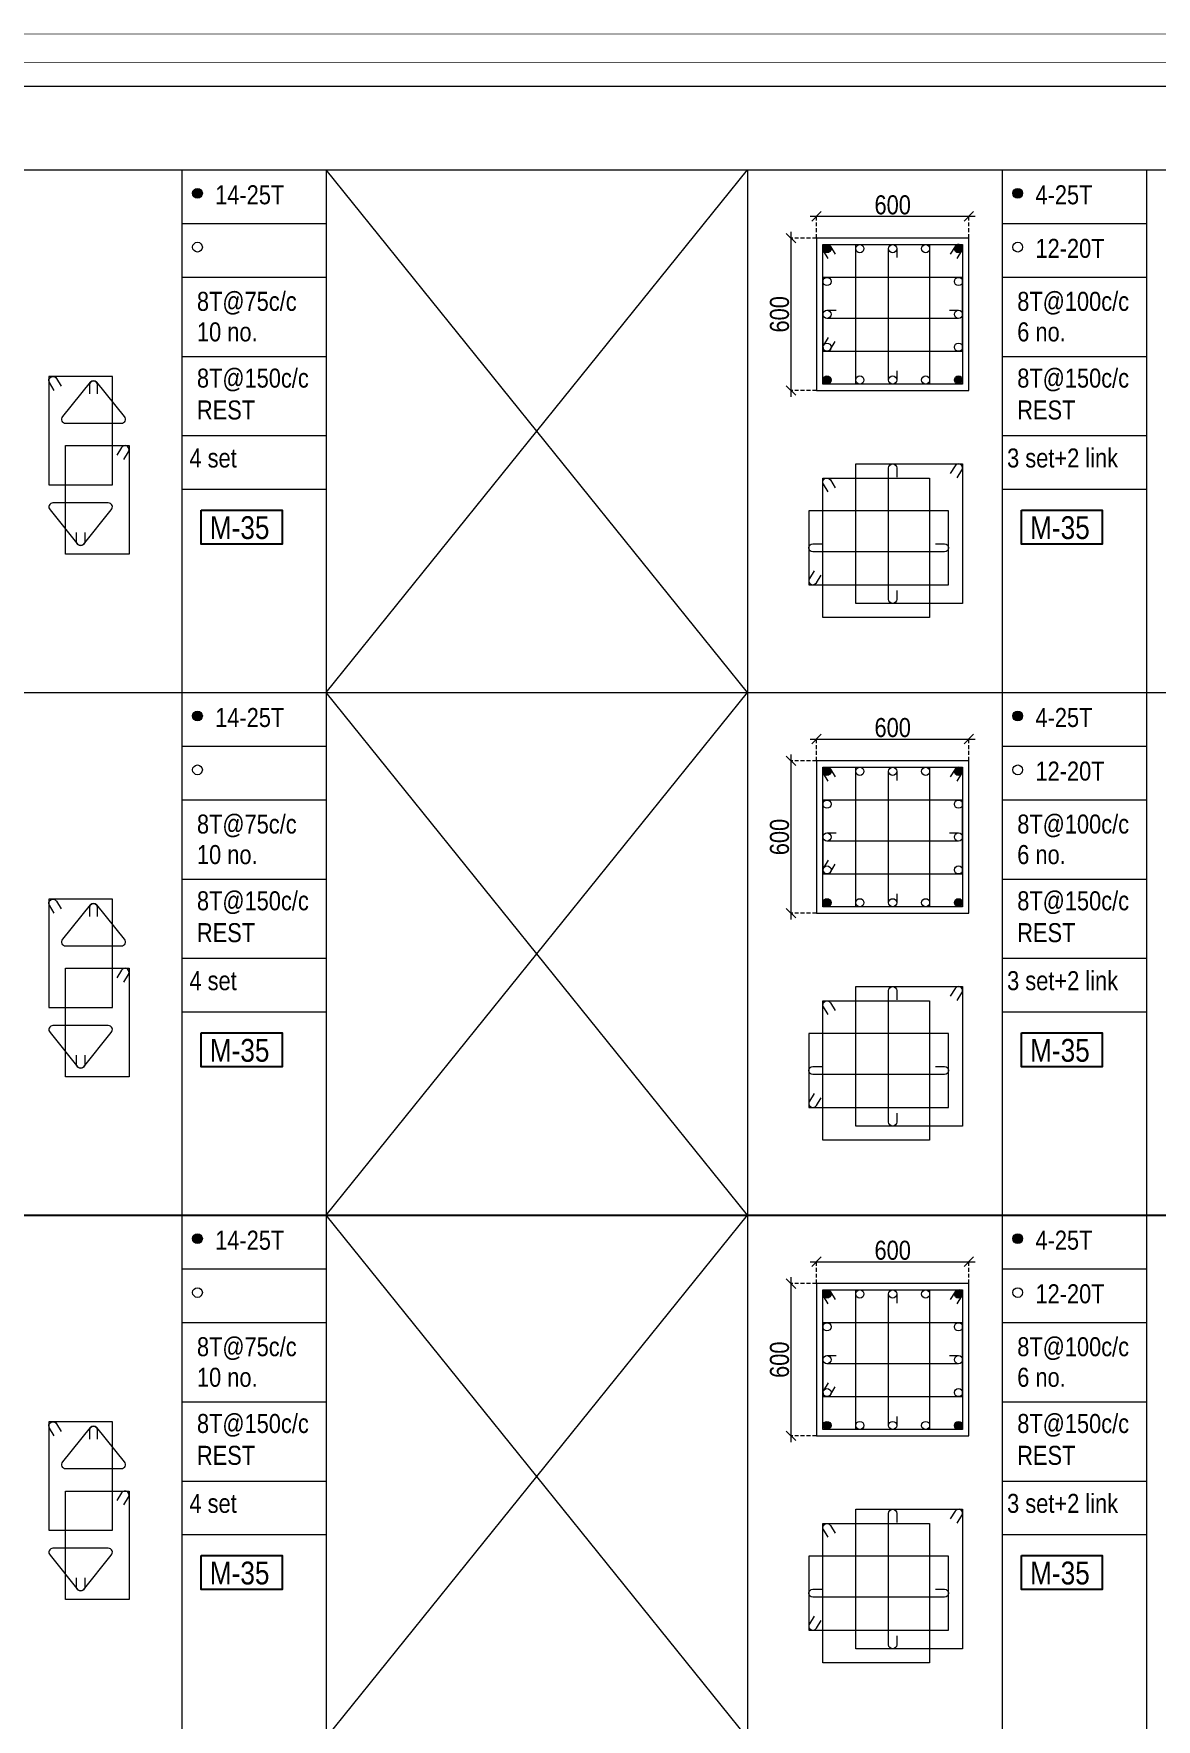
# Model space of a CAD drawing. Header units: millimetres. Extents: x 1112055 to 3390982, y -148532 to 766891.
# Drawn here: x 2178175 to 2195859, y 357764 to 384336 of the extents above; entities that cross this region are included whole.
import ezdxf
from ezdxf.enums import TextEntityAlignment as Align

# ---------------------------------------------------------------- set-up
doc = ezdxf.new("R2010")
doc.units = ezdxf.units.MM
doc.header["$PDMODE"] = 35
doc.header["$PDSIZE"] = -25
doc.linetypes.add('DASHED2', pattern=[0.375, 0.25, -0.125])
doc.linetypes.add('Hidden', pattern=[9.525, 6.35, -3.175])
for name, color, linetype, lineweight in [('B COL. SIZE DIM', 220, 'Continuous', 25), ('B COLSCH', 204, 'Continuous', 20), ('B COLUMN', 1, 'Hidden', 9), ('B STEEL', 34, 'Continuous', 15), ('B TITLE BLOCK', 250, 'Continuous', 0)]:
    doc.layers.add(name, color=color, linetype=linetype, lineweight=lineweight)
doc.layers.add('B TEXT', color=7, linetype='Continuous')
doc.styles.add('dim inside', font='romans.shx', dxfattribs={"width": 0.8, "height": 125})
doc.styles.add('SWINC', font='swissc.ttf')
doc.dimstyles.new('dim inside', dxfattribs={"dimtxt": 125, "dimasz": 100, "dimexe": 0, "dimexo": 0, "dimgap": 10, "dimtad": 0, "dimdec": 0, "dimzin": 0, "dimdsep": 46, "dimtxsty": 'dim inside', "dimblk": 'SMALL', "dimcen": 0.09, "dimadec": 0, "dimazin": 0, "dimtfac": 1, "dimtdec": 0, "dimtofl": 0, "dimtmove": 0, "dimatfit": 3, "dimfxl": 1, "dimtolj": 1, "dimtzin": 0, "dimarcsym": 2})

# ---------------------------------------------------------------- blocks, each defined once
blk = doc.blocks.new('_Oblique')
at = {"color": 0, "linetype": 'ByBlock', "lineweight": -2}
blk.add_line((-0.5, -0.5), (0.5, 0.5), dxfattribs=at)
blk = doc.blocks.new('*D1180')
at = {"layer": 'B COL. SIZE DIM', "color": 250, "lineweight": 9, "ltscale": 250, "transparency": 16777216}
blk.add_line((2190407, 364977), (2193007, 364977), dxfattribs=at)
at = {"layer": 'B COL. SIZE DIM', "color": 250, "linetype": 'DASHED2', "lineweight": 9, "ltscale": 250, "transparency": 16777216}
for p, q in [((2190507, 364632), (2190507, 364977)), ((2192907, 364632), (2192907, 364977))]:
    blk.add_line(p, q, dxfattribs=at)
at = {"layer": 'Defpoints', "color": 0, "ltscale": 250, "transparency": 16777216}
for p in [(2192907, 364977), (2190507, 364632), (2192907, 364632)]:
    blk.add_point(p, dxfattribs=at)
at = {"layer": 'B COL. SIZE DIM', "color": 250, "lineweight": 9, "ltscale": 250, "transparency": 16777216, "xscale": 150, "yscale": 150, "zscale": 150, "rotation": 180}
blk.add_blockref('_Oblique', (2190507, 364977), dxfattribs=at)
at = {"layer": 'B COL. SIZE DIM', "color": 250, "lineweight": 9, "ltscale": 250, "transparency": 16777216, "xscale": 150, "yscale": 150, "zscale": 150}
blk.add_blockref('_Oblique', (2192907, 364977), dxfattribs=at)
at = {"layer": 'B COL. SIZE DIM', "color": 6, "ltscale": 250, "transparency": 16777216, "insert": (2191707, 365156), "char_height": 300, "attachment_point": 5, "style": 'SWINC'}
blk.add_mtext('\\A1;600', dxfattribs=at)
blk = doc.blocks.new('*D1181')
at = {"layer": 'B COL. SIZE DIM', "color": 250, "lineweight": 9, "ltscale": 250, "transparency": 16777216}
blk.add_line((2190104, 364732), (2190104, 362132), dxfattribs=at)
at = {"layer": 'B COL. SIZE DIM', "color": 250, "linetype": 'DASHED2', "lineweight": 9, "ltscale": 250, "transparency": 16777216}
for p, q in [((2190507, 364632), (2190104, 364632)), ((2190507, 362232), (2190104, 362232))]:
    blk.add_line(p, q, dxfattribs=at)
at = {"layer": 'Defpoints', "color": 0, "ltscale": 250, "transparency": 16777216}
for p in [(2190507, 364632), (2190104, 362232), (2190507, 362232)]:
    blk.add_point(p, dxfattribs=at)
at = {"layer": 'B COL. SIZE DIM', "color": 250, "lineweight": 9, "ltscale": 250, "transparency": 16777216, "xscale": 150, "yscale": 150, "zscale": 150}
for p, rotation in [((2190104, 364632), 90), ((2190104, 362232), 270)]:
    blk.add_blockref('_Oblique', p, dxfattribs=dict(at, rotation=rotation))
at = {"layer": 'B COL. SIZE DIM', "color": 6, "ltscale": 250, "transparency": 16777216, "insert": (2189925, 363432), "char_height": 300, "attachment_point": 5, "rotation": 90, "style": 'SWINC'}
blk.add_mtext('\\A1;600', dxfattribs=at)
blk = doc.blocks.new('*D1184')
at = {"layer": 'B COL. SIZE DIM', "color": 250, "lineweight": 9, "ltscale": 250, "transparency": 16777216}
blk.add_line((2190407, 373217), (2193007, 373217), dxfattribs=at)
at = {"layer": 'B COL. SIZE DIM', "color": 250, "linetype": 'DASHED2', "lineweight": 9, "ltscale": 250, "transparency": 16777216}
for p, q in [((2190507, 372872), (2190507, 373217)), ((2192907, 372872), (2192907, 373217))]:
    blk.add_line(p, q, dxfattribs=at)
at = {"layer": 'Defpoints', "color": 0, "ltscale": 250, "transparency": 16777216}
for p in [(2192907, 373217), (2190507, 372872), (2192907, 372872)]:
    blk.add_point(p, dxfattribs=at)
at = {"layer": 'B COL. SIZE DIM', "color": 250, "lineweight": 9, "ltscale": 250, "transparency": 16777216, "xscale": 150, "yscale": 150, "zscale": 150, "rotation": 180}
blk.add_blockref('_Oblique', (2190507, 373217), dxfattribs=at)
at = {"layer": 'B COL. SIZE DIM', "color": 250, "lineweight": 9, "ltscale": 250, "transparency": 16777216, "xscale": 150, "yscale": 150, "zscale": 150}
blk.add_blockref('_Oblique', (2192907, 373217), dxfattribs=at)
at = {"layer": 'B COL. SIZE DIM', "color": 6, "ltscale": 250, "transparency": 16777216, "insert": (2191707, 373396), "char_height": 300, "attachment_point": 5, "style": 'SWINC'}
blk.add_mtext('\\A1;600', dxfattribs=at)
blk = doc.blocks.new('*D1185')
at = {"layer": 'B COL. SIZE DIM', "color": 250, "lineweight": 9, "ltscale": 250, "transparency": 16777216}
blk.add_line((2190104, 372972), (2190104, 370372), dxfattribs=at)
at = {"layer": 'B COL. SIZE DIM', "color": 250, "linetype": 'DASHED2', "lineweight": 9, "ltscale": 250, "transparency": 16777216}
for p, q in [((2190507, 372872), (2190104, 372872)), ((2190507, 370472), (2190104, 370472))]:
    blk.add_line(p, q, dxfattribs=at)
at = {"layer": 'Defpoints', "color": 0, "ltscale": 250, "transparency": 16777216}
for p in [(2190507, 372872), (2190104, 370472), (2190507, 370472)]:
    blk.add_point(p, dxfattribs=at)
at = {"layer": 'B COL. SIZE DIM', "color": 250, "lineweight": 9, "ltscale": 250, "transparency": 16777216, "xscale": 150, "yscale": 150, "zscale": 150}
for p, rotation in [((2190104, 372872), 90), ((2190104, 370472), 270)]:
    blk.add_blockref('_Oblique', p, dxfattribs=dict(at, rotation=rotation))
at = {"layer": 'B COL. SIZE DIM', "color": 6, "ltscale": 250, "transparency": 16777216, "insert": (2189925, 371672), "char_height": 300, "attachment_point": 5, "rotation": 90, "style": 'SWINC'}
blk.add_mtext('\\A1;600', dxfattribs=at)
blk = doc.blocks.new('*D1190')
at = {"layer": 'B COL. SIZE DIM', "color": 250, "lineweight": 9, "ltscale": 250, "transparency": 16777216}
blk.add_line((2190407, 381457), (2193007, 381457), dxfattribs=at)
at = {"layer": 'B COL. SIZE DIM', "color": 250, "linetype": 'DASHED2', "lineweight": 9, "ltscale": 250, "transparency": 16777216}
for p, q in [((2190507, 381112), (2190507, 381457)), ((2192907, 381112), (2192907, 381457))]:
    blk.add_line(p, q, dxfattribs=at)
at = {"layer": 'Defpoints', "color": 0, "ltscale": 250, "transparency": 16777216}
for p in [(2192907, 381457), (2190507, 381112), (2192907, 381112)]:
    blk.add_point(p, dxfattribs=at)
at = {"layer": 'B COL. SIZE DIM', "color": 250, "lineweight": 9, "ltscale": 250, "transparency": 16777216, "xscale": 150, "yscale": 150, "zscale": 150, "rotation": 180}
blk.add_blockref('_Oblique', (2190507, 381457), dxfattribs=at)
at = {"layer": 'B COL. SIZE DIM', "color": 250, "lineweight": 9, "ltscale": 250, "transparency": 16777216, "xscale": 150, "yscale": 150, "zscale": 150}
blk.add_blockref('_Oblique', (2192907, 381457), dxfattribs=at)
at = {"layer": 'B COL. SIZE DIM', "color": 6, "ltscale": 250, "transparency": 16777216, "insert": (2191707, 381636), "char_height": 300, "attachment_point": 5, "style": 'SWINC'}
blk.add_mtext('\\A1;600', dxfattribs=at)
blk = doc.blocks.new('*D1191')
at = {"layer": 'B COL. SIZE DIM', "color": 250, "lineweight": 9, "ltscale": 250, "transparency": 16777216}
blk.add_line((2190104, 381212), (2190104, 378612), dxfattribs=at)
at = {"layer": 'B COL. SIZE DIM', "color": 250, "linetype": 'DASHED2', "lineweight": 9, "ltscale": 250, "transparency": 16777216}
for p, q in [((2190507, 381112), (2190104, 381112)), ((2190507, 378712), (2190104, 378712))]:
    blk.add_line(p, q, dxfattribs=at)
at = {"layer": 'Defpoints', "color": 0, "ltscale": 250, "transparency": 16777216}
for p in [(2190507, 381112), (2190104, 378712), (2190507, 378712)]:
    blk.add_point(p, dxfattribs=at)
at = {"layer": 'B COL. SIZE DIM', "color": 250, "lineweight": 9, "ltscale": 250, "transparency": 16777216, "xscale": 150, "yscale": 150, "zscale": 150}
for p, rotation in [((2190104, 381112), 90), ((2190104, 378712), 270)]:
    blk.add_blockref('_Oblique', p, dxfattribs=dict(at, rotation=rotation))
at = {"layer": 'B COL. SIZE DIM', "color": 6, "ltscale": 250, "transparency": 16777216, "insert": (2189925, 379912), "char_height": 300, "attachment_point": 5, "rotation": 90, "style": 'SWINC'}
blk.add_mtext('\\A1;600', dxfattribs=at)

msp = doc.modelspace()

# ---------------------------------------------------------------- hatches: boundary and pattern name
at = {"layer": 'B STEEL', "lineweight": 9, "ltscale": 0.5}
h = msp.add_hatch(color=34, dxfattribs=at)
edge = h.paths.add_edge_path()
edge.add_arc((2180754.6, 381821.1), 76.8, 0, 360)
h = msp.add_hatch(color=34, dxfattribs=at)
edge = h.paths.add_edge_path()
edge.add_arc((2193677.6, 381821.1), 76.8, 0, 360)
h = msp.add_hatch(color=34, dxfattribs=at)
edge = h.paths.add_edge_path()
edge.add_arc((2190671.5, 380947.9), 64, 0, 360)
h = msp.add_hatch(color=34, dxfattribs=at)
edge = h.paths.add_edge_path()
edge.add_arc((2192743.4, 380947.9), 64, 180, 540, ccw=False)
h = msp.add_hatch(color=34, dxfattribs=at)
edge = h.paths.add_edge_path()
edge.add_arc((2190671.5, 378876), 64, 0, 360, ccw=False)
h = msp.add_hatch(color=34, dxfattribs=at)
edge = h.paths.add_edge_path()
edge.add_arc((2192743.4, 378876), 64, -180, 180)
h = msp.add_hatch(color=34, dxfattribs=at)
edge = h.paths.add_edge_path()
edge.add_arc((2180754.6, 373581.3), 76.8, 0, 360)
h = msp.add_hatch(color=34, dxfattribs=at)
edge = h.paths.add_edge_path()
edge.add_arc((2193677.6, 373581.3), 76.8, 0, 360)
h = msp.add_hatch(color=34, dxfattribs=at)
edge = h.paths.add_edge_path()
edge.add_arc((2190671.5, 372708.1), 64, 0, 360)
h = msp.add_hatch(color=34, dxfattribs=at)
edge = h.paths.add_edge_path()
edge.add_arc((2192743.4, 372708.1), 64, 180, 540, ccw=False)
h = msp.add_hatch(color=34, dxfattribs=at)
edge = h.paths.add_edge_path()
edge.add_arc((2190671.5, 370636.1), 64, 0, 360, ccw=False)
h = msp.add_hatch(color=34, dxfattribs=at)
edge = h.paths.add_edge_path()
edge.add_arc((2192743.4, 370636.1), 64, -180, 180)
h = msp.add_hatch(color=34, dxfattribs=at)
edge = h.paths.add_edge_path()
edge.add_arc((2180754.6, 365341.4), 76.8, 0, 360)
h = msp.add_hatch(color=34, dxfattribs=at)
edge = h.paths.add_edge_path()
edge.add_arc((2193677.6, 365341.4), 76.8, 0, 360)
h = msp.add_hatch(color=34, dxfattribs=at)
edge = h.paths.add_edge_path()
edge.add_arc((2190671.5, 364468.3), 64, 0, 360)
h = msp.add_hatch(color=34, dxfattribs=at)
edge = h.paths.add_edge_path()
edge.add_arc((2192743.4, 364468.3), 64, 180, 540, ccw=False)
h = msp.add_hatch(color=34, dxfattribs=at)
edge = h.paths.add_edge_path()
edge.add_arc((2190671.5, 362396.3), 64, 0, 360, ccw=False)
h = msp.add_hatch(color=34, dxfattribs=at)
edge = h.paths.add_edge_path()
edge.add_arc((2192743.4, 362396.3), 64, -180, 180)

# ---------------------------------------------------------------- linework, layer by layer
msp.add_line((2087620, 365709.7), (2378433, 365709.7))
at = {"layer": 'B COLSCH', "color": 250, "lineweight": 0}
for p, q in [((2087620, 383508.5), (2216655.7, 383508.5)), ((2087620, 382189.4), (2216655.7, 382189.4)), ((2180508.3, 382189.4), (2180508.3, 332750.4)), ((2182782.7, 382189.4), (2182782.7, 323875.2)), ((2189420.4, 382189.4), (2189420.4, 323875.2)), ((2193431.3, 382189.4), (2193431.3, 332750.4)), ((2195705.7, 382189.4), (2195705.7, 323875.2)), ((2180508.3, 381344.4), (2182782.7, 381344.4)), ((2193431.3, 381344.4), (2195705.7, 381344.4)), ((2180508.3, 380499.4), (2182782.7, 380499.4)), ((2193431.3, 380499.4), (2195705.7, 380499.4)), ((2180508.3, 379249.7), (2182782.7, 379249.7)), ((2193431.3, 379249.7), (2195705.7, 379249.7)), ((2180508.3, 377999.9), (2182782.7, 377999.9)), ((2193431.3, 377999.9), (2195705.7, 377999.9)), ((2180508.3, 377154.9), (2182782.7, 377154.9)), ((2193431.3, 377154.9), (2195705.7, 377154.9)), ((2087620, 373949.6), (2216655.7, 373949.6)), ((2180508.3, 373104.6), (2182782.7, 373104.6)), ((2193431.3, 373104.6), (2195705.7, 373104.6)), ((2180508.3, 372259.6), (2182782.7, 372259.6)), ((2193431.3, 372259.6), (2195705.7, 372259.6)), ((2180508.3, 371009.8), (2182782.7, 371009.8)), ((2193431.3, 371009.8), (2195705.7, 371009.8)), ((2180508.3, 369760.1), (2182782.7, 369760.1)), ((2193431.3, 369760.1), (2195705.7, 369760.1)), ((2180508.3, 368915.1), (2182782.7, 368915.1)), ((2193431.3, 368915.1), (2195705.7, 368915.1)), ((2087620, 365709.7), (2216655.7, 365709.7)), ((2180508.3, 364864.8), (2182782.7, 364864.8)), ((2193431.3, 364864.8), (2195705.7, 364864.8)), ((2180508.3, 364019.8), (2182782.7, 364019.8)), ((2193431.3, 364019.8), (2195705.7, 364019.8)), ((2180508.3, 362770), (2182782.7, 362770)), ((2193431.3, 362770), (2195705.7, 362770)), ((2180508.3, 361520.2), (2182782.7, 361520.2)), ((2193431.3, 361520.2), (2195705.7, 361520.2)), ((2180508.3, 360675.2), (2182782.7, 360675.2)), ((2193431.3, 360675.2), (2195705.7, 360675.2))]:
    msp.add_line(p, q, dxfattribs=at)
for points in [[(2189420.4, 349230.1), (2182782.7, 357469.9), (2189420.4, 365709.7), (2182782.7, 373949.6), (2189420.4, 382189.4)], [(2182782.7, 349230.1), (2189420.4, 357469.9), (2182782.7, 365709.7), (2189420.4, 373949.6), (2182782.7, 382189.4)]]:
    msp.add_lwpolyline(points, dxfattribs=at)
at = {"layer": 'B COLUMN', "color": 1, "linetype": 'ByBlock', "lineweight": 20}
for points in [[(2190507.4, 378712), (2192907.4, 378712), (2192907.4, 381112), (2190507.4, 381112)], [(2190507.4, 370472.1), (2192907.4, 370472.1), (2192907.4, 372872.1), (2190507.4, 372872.1)], [(2190507.4, 362232.3), (2192907.4, 362232.3), (2192907.4, 364632.3), (2190507.4, 364632.3)]]:
    msp.add_lwpolyline(points, close=True, dxfattribs=at)
at = {"layer": 'B STEEL', "color": 34, "lineweight": 9, "ltscale": 0.5}
for points in [[(2190691.7, 380792.9), (2190616.9, 380914.4, -1), (2190726, 380981.5), (2190800.8, 380860)], [(2191771.5, 379018.6), (2191771.5, 378876, -1), (2191643.4, 378876), (2191643.4, 380947.9, -1), (2191771.5, 380947.9), (2191771.5, 380805.3)], [(2192723.2, 380792.9), (2192797.9, 380914.4, 1), (2192688.9, 380981.5), (2192614.1, 380860)], [(2192600.8, 379976), (2192743.4, 379976, -1), (2192743.4, 379847.9), (2190671.5, 379847.9, -1), (2190671.5, 379976), (2190814.1, 379976)], [(2190691.7, 379549), (2190616.9, 379427.5, 1), (2190726, 379360.4), (2190800.8, 379481.9)], [(2178497.8, 378713.8), (2178423, 378835.3, -1), (2178532.1, 378902.4), (2178606.8, 378780.9)], [(2179180.7, 378656.9), (2179180.7, 378799.6, 1), (2179052.7, 378799.6), (2179052.7, 378656.9)], [(2179591.9, 377623.2), (2179666.7, 377744.7, 1), (2179557.6, 377811.8), (2179482.9, 377690.3)], [(2190691.7, 377112.1), (2190616.9, 377233.5, -1), (2190726, 377300.7), (2190800.8, 377179.2)], [(2191771.5, 375560.9), (2191771.5, 375418.2, -1), (2191643.4, 375418.2), (2191643.4, 377490.2, -1), (2191771.5, 377490.2), (2191771.5, 377347.5)], [(2192723.2, 377335.1), (2192797.9, 377456.6, 1), (2192688.9, 377523.7), (2192614.1, 377402.2)], [(2178977.6, 376473.1), (2178977.6, 376330.5, -1), (2178849.5, 376330.5), (2178849.5, 376473.1)], [(2192379.5, 376295.1), (2192522.1, 376295.1, -1), (2192522.1, 376167.1), (2190450.2, 376167.1, -1), (2190450.2, 376295.1), (2190592.8, 376295.1)], [(2190470.4, 375868.2), (2190395.7, 375746.7, 1), (2190504.7, 375679.6), (2190579.5, 375801.1)], [(2190691.7, 372553.1), (2190616.9, 372674.5, -1), (2190726, 372741.7), (2190800.8, 372620.2)], [(2191771.5, 370778.8), (2191771.5, 370636.1, -1), (2191643.4, 370636.1), (2191643.4, 372708.1, -1), (2191771.5, 372708.1), (2191771.5, 372565.5)], [(2192723.2, 372553.1), (2192797.9, 372674.5, 1), (2192688.9, 372741.7), (2192614.1, 372620.2)], [(2192600.8, 371736.1), (2192743.4, 371736.1, -1), (2192743.4, 371608.1), (2190671.5, 371608.1, -1), (2190671.5, 371736.1), (2190814.1, 371736.1)], [(2190691.7, 371309.2), (2190616.9, 371187.7, 1), (2190726, 371120.6), (2190800.8, 371242.1)], [(2178497.8, 370474), (2178423, 370595.5, -1), (2178532.1, 370662.6), (2178606.8, 370541.1)], [(2179180.7, 370417.1), (2179180.7, 370559.7, 1), (2179052.7, 370559.7), (2179052.7, 370417.1)], [(2179591.9, 369383.3), (2179666.7, 369504.8, 1), (2179557.6, 369571.9), (2179482.9, 369450.5)], [(2190691.7, 368872.2), (2190616.9, 368993.7, -1), (2190726, 369060.8), (2190800.8, 368939.3)], [(2191771.5, 367321), (2191771.5, 367178.4, -1), (2191643.4, 367178.4), (2191643.4, 369250.3, -1), (2191771.5, 369250.3), (2191771.5, 369107.7)], [(2192723.2, 369095.3), (2192797.9, 369216.8, 1), (2192688.9, 369283.9), (2192614.1, 369162.4)], [(2178977.6, 368233.3), (2178977.6, 368090.6, -1), (2178849.5, 368090.6), (2178849.5, 368233.3)], [(2192379.5, 368055.3), (2192522.1, 368055.3, -1), (2192522.1, 367927.3), (2190450.2, 367927.3, -1), (2190450.2, 368055.3), (2190592.8, 368055.3)], [(2190470.4, 367628.3), (2190395.7, 367506.8, 1), (2190504.7, 367439.7), (2190579.5, 367561.2)], [(2190691.7, 364313.2), (2190616.9, 364434.7, -1), (2190726, 364501.8), (2190800.8, 364380.3)], [(2191771.5, 362538.9), (2191771.5, 362396.3, -1), (2191643.4, 362396.3), (2191643.4, 364468.3, -1), (2191771.5, 364468.3), (2191771.5, 364325.6)], [(2192723.2, 364313.2), (2192797.9, 364434.7, 1), (2192688.9, 364501.8), (2192614.1, 364380.3)], [(2192600.8, 363496.3), (2192743.4, 363496.3, -1), (2192743.4, 363368.3), (2190671.5, 363368.3, -1), (2190671.5, 363496.3), (2190814.1, 363496.3)], [(2190691.7, 363069.3), (2190616.9, 362947.8, 1), (2190726, 362880.7), (2190800.8, 363002.2)], [(2178497.8, 362234.2), (2178423, 362355.6, -1), (2178532.1, 362422.7), (2178606.8, 362301.3)], [(2179180.7, 362177.2), (2179180.7, 362319.9, 1), (2179052.7, 362319.9), (2179052.7, 362177.2)], [(2179591.9, 361143.5), (2179666.7, 361265, 1), (2179557.6, 361332.1), (2179482.9, 361210.6)], [(2190691.7, 360632.4), (2190616.9, 360753.9, -1), (2190726, 360821), (2190800.8, 360699.5)], [(2191771.5, 359081.2), (2191771.5, 358938.5, -1), (2191643.4, 358938.5), (2191643.4, 361010.5, -1), (2191771.5, 361010.5), (2191771.5, 360867.8)], [(2192723.2, 360855.4), (2192797.9, 360976.9, 1), (2192688.9, 361044), (2192614.1, 360922.6)], [(2178977.6, 359993.4), (2178977.6, 359850.8, -1), (2178849.5, 359850.8), (2178849.5, 359993.4)], [(2192379.5, 359815.4), (2192522.1, 359815.4, -1), (2192522.1, 359687.4), (2190450.2, 359687.4, -1), (2190450.2, 359815.4), (2190592.8, 359815.4)], [(2190470.4, 359388.5), (2190395.7, 359267, 1), (2190504.7, 359199.9), (2190579.5, 359321.4)]]:
    msp.add_lwpolyline(points, format="xyb", dxfattribs=at)
for points in [[(2192289.5, 381012), (2192289.5, 378812), (2190607.4, 378812), (2190607.4, 381012)], [(2192807.4, 381012), (2192807.4, 378812), (2191125.4, 378812), (2191125.4, 381012)], [(2190607.4, 379330), (2192807.4, 379330), (2192807.4, 380494), (2190607.4, 380494)], [(2178413.5, 377223.5), (2179413.5, 377223.5), (2179413.5, 378932.9), (2178413.5, 378932.9)], [(2178676.2, 377842.2), (2179676.2, 377842.2), (2179676.2, 376132.9), (2178676.2, 376132.9)], [(2192289.5, 377331.1), (2192289.5, 375131.1), (2190607.4, 375131.1), (2190607.4, 377331.1)], [(2192807.4, 377554.2), (2192807.4, 375354.2), (2191125.4, 375354.2), (2191125.4, 377554.2)], [(2190386.2, 375649.1), (2192586.2, 375649.1), (2192586.2, 376813.1), (2190386.2, 376813.1)], [(2192289.5, 372772.1), (2192289.5, 370572.1), (2190607.4, 370572.1), (2190607.4, 372772.1)], [(2192807.4, 372772.1), (2192807.4, 370572.1), (2191125.4, 370572.1), (2191125.4, 372772.1)], [(2190607.4, 371090.1), (2192807.4, 371090.1), (2192807.4, 372254.1), (2190607.4, 372254.1)], [(2178413.5, 368983.7), (2179413.5, 368983.7), (2179413.5, 370693.1), (2178413.5, 370693.1)], [(2178676.2, 369602.4), (2179676.2, 369602.4), (2179676.2, 367893.1), (2178676.2, 367893.1)], [(2192289.5, 369091.3), (2192289.5, 366891.3), (2190607.4, 366891.3), (2190607.4, 369091.3)], [(2192807.4, 369314.3), (2192807.4, 367114.3), (2191125.4, 367114.3), (2191125.4, 369314.3)], [(2190386.2, 367409.3), (2192586.2, 367409.3), (2192586.2, 368573.3), (2190386.2, 368573.3)], [(2192289.5, 364532.3), (2192289.5, 362332.3), (2190607.4, 362332.3), (2190607.4, 364532.3)], [(2192807.4, 364532.3), (2192807.4, 362332.3), (2191125.4, 362332.3), (2191125.4, 364532.3)], [(2190607.4, 362850.3), (2192807.4, 362850.3), (2192807.4, 364014.3), (2190607.4, 364014.3)], [(2178413.5, 360743.9), (2179413.5, 360743.9), (2179413.5, 362453.2), (2178413.5, 362453.2)], [(2178676.2, 361362.6), (2179676.2, 361362.6), (2179676.2, 359653.2), (2178676.2, 359653.2)], [(2192289.5, 360851.4), (2192289.5, 358651.4), (2190607.4, 358651.4), (2190607.4, 360851.4)], [(2192807.4, 361074.5), (2192807.4, 358874.5), (2191125.4, 358874.5), (2191125.4, 361074.5)], [(2190386.2, 359169.4), (2192586.2, 359169.4), (2192586.2, 360333.4), (2190386.2, 360333.4)]]:
    msp.add_lwpolyline(points, close=True, dxfattribs=at)
for points in [[(2179161.9, 378844.9), (2179597.9, 378299.6, -0.6687154), (2179552.7, 378190.2), (2178680.7, 378190.2, -0.6687154), (2178635.5, 378299.6), (2179071.5, 378844.9, -0.4133445)], [(2178958.7, 376285.2), (2179394.7, 376830.5, 0.6687154), (2179349.5, 376939.8), (2178477.6, 376939.8, 0.6687154), (2178432.4, 376830.5), (2178868.3, 376285.2, 0.4133445)], [(2179161.9, 370605.1), (2179597.9, 370059.7, -0.6687154), (2179552.7, 369950.4), (2178680.7, 369950.4, -0.6687154), (2178635.5, 370059.7), (2179071.5, 370605.1, -0.4133445)], [(2178958.7, 368045.3), (2179394.7, 368590.6, 0.6687154), (2179349.5, 368700), (2178477.6, 368700, 0.6687154), (2178432.4, 368590.6), (2178868.3, 368045.3, 0.4133445)], [(2179161.9, 362365.2), (2179597.9, 361819.9, -0.6687154), (2179552.7, 361710.5), (2178680.7, 361710.5, -0.6687154), (2178635.5, 361819.9), (2179071.5, 362365.2, -0.4133445)], [(2178958.7, 359805.5), (2179394.7, 360350.8, 0.6687154), (2179349.5, 360460.1), (2178477.6, 360460.1, 0.6687154), (2178432.4, 360350.8), (2178868.3, 359805.5, 0.4133445)]]:
    msp.add_lwpolyline(points, format="xyb", close=True, dxfattribs=at)
for centre, radius in [((2180754.6, 381821.1), 76.8), ((2193677.6, 381821.1), 76.8), ((2180754.6, 380970.9), 76.8), ((2193677.6, 380970.9), 76.8), ((2190671.5, 380947.9), 64), ((2191189.5, 380947.9), 64), ((2191707.4, 380947.9), 64), ((2192225.4, 380947.9), 64), ((2192743.4, 380947.9), 64), ((2190671.5, 380430), 64), ((2192743.4, 380430), 64), ((2190671.5, 379912), 64), ((2192743.4, 379912), 64), ((2190671.5, 379394), 64), ((2192743.4, 379394), 64), ((2190671.5, 378876), 64), ((2191189.5, 378876), 64), ((2191707.4, 378876), 64), ((2192225.4, 378876), 64), ((2192743.4, 378876), 64), ((2180754.6, 373581.3), 76.8), ((2193677.6, 373581.3), 76.8), ((2180754.6, 372731), 76.8), ((2193677.6, 372731), 76.8), ((2190671.5, 372708.1), 64), ((2191189.5, 372708.1), 64), ((2191707.4, 372708.1), 64), ((2192225.4, 372708.1), 64), ((2192743.4, 372708.1), 64), ((2190671.5, 372190.1), 64), ((2192743.4, 372190.1), 64), ((2190671.5, 371672.1), 64), ((2192743.4, 371672.1), 64), ((2190671.5, 371154.1), 64), ((2192743.4, 371154.1), 64), ((2190671.5, 370636.1), 64), ((2191189.5, 370636.1), 64), ((2191707.4, 370636.1), 64), ((2192225.4, 370636.1), 64), ((2192743.4, 370636.1), 64), ((2180754.6, 365341.4), 76.8), ((2193677.6, 365341.4), 76.8), ((2180754.6, 364491.2), 76.8), ((2193677.6, 364491.2), 76.8), ((2190671.5, 364468.3), 64), ((2191189.5, 364468.3), 64), ((2191707.4, 364468.3), 64), ((2192225.4, 364468.3), 64), ((2192743.4, 364468.3), 64), ((2190671.5, 363950.3), 64), ((2192743.4, 363950.3), 64), ((2190671.5, 363432.3), 64), ((2192743.4, 363432.3), 64), ((2190671.5, 362914.3), 64), ((2192743.4, 362914.3), 64), ((2190671.5, 362396.3), 64), ((2191189.5, 362396.3), 64), ((2191707.4, 362396.3), 64), ((2192225.4, 362396.3), 64), ((2192743.4, 362396.3), 64)]:
    msp.add_circle(centre, radius, dxfattribs=at)
at = {"layer": 'B TEXT', "color": 1}
for points in [[(2180812, 376825.9), (2182086.6, 376825.9), (2182086.6, 376287.9), (2180812, 376287.9)], [(2193735, 376825.9), (2195009.6, 376825.9), (2195009.6, 376287.9), (2193735, 376287.9)], [(2180812, 368586), (2182086.6, 368586), (2182086.6, 368048.1), (2180812, 368048.1)], [(2193735, 368586), (2195009.6, 368586), (2195009.6, 368048.1), (2193735, 368048.1)], [(2180812, 360346.2), (2182086.6, 360346.2), (2182086.6, 359808.2), (2180812, 359808.2)], [(2193735, 360346.2), (2195009.6, 360346.2), (2195009.6, 359808.2), (2193735, 359808.2)]]:
    msp.add_lwpolyline(points, close=True, dxfattribs=at)
at = {"layer": 'B TITLE BLOCK', "color": 1, "const_width": 10.1}
msp.add_lwpolyline([(2086797.8, 384330.6), (2086797.8, 305004), (2230948.1, 305004), (2230948.1, 384330.6)], close=True, dxfattribs=at)
at = {"layer": 'B TITLE BLOCK', "color": 250, "lineweight": 0, "const_width": 10.1}
msp.add_lwpolyline([(2087246.3, 383882.2), (2087246.3, 305452.4), (2230499.6, 305452.4), (2230499.6, 383882.2)], close=True, dxfattribs=at)

# ---------------------------------------------------------------- texts
at = {"layer": 'B TEXT', "style": 'SWINC'}
for s, p in [('14-25T', (2181033.1, 381646.6)), ('4-25T', (2193956.1, 381646.6)), ('12-20T', (2193956.1, 380801.6)), ('8T@75c/c', (2180746.2, 379966.7)), ('8T@100c/c', (2193669.2, 379966.7)), ('10 no.', (2180746.2, 379485)), ('6 no.', (2193669.2, 379485)), ('8T@150c/c', (2180746.2, 378756.8)), ('8T@150c/c', (2193669.2, 378756.8)), ('REST', (2180746.2, 378254.4)), ('REST', (2193669.2, 378254.4)), ('4 set', (2180627.8, 377497.4)), ('3 set+2 link', (2193509.5, 377497.4)), ('14-25T', (2181033.1, 373406.7)), ('4-25T', (2193956.1, 373406.7)), ('12-20T', (2193956.1, 372561.7)), ('8T@75c/c', (2180746.2, 371726.9)), ('8T@100c/c', (2193669.2, 371726.9)), ('10 no.', (2180746.2, 371245.1)), ('6 no.', (2193669.2, 371245.1)), ('8T@150c/c', (2180746.2, 370517)), ('8T@150c/c', (2193669.2, 370517)), ('REST', (2180746.2, 370014.6)), ('REST', (2193669.2, 370014.6)), ('4 set', (2180627.8, 369257.6)), ('3 set+2 link', (2193509.5, 369257.6)), ('14-25T', (2181033.1, 365166.9)), ('4-25T', (2193956.1, 365166.9)), ('12-20T', (2193956.1, 364321.9)), ('8T@75c/c', (2180746.2, 363487)), ('8T@100c/c', (2193669.2, 363487)), ('10 no.', (2180746.2, 363005.3)), ('6 no.', (2193669.2, 363005.3)), ('8T@150c/c', (2180746.2, 362277.2)), ('8T@150c/c', (2193669.2, 362277.2)), ('REST', (2180746.2, 361774.8)), ('REST', (2193669.2, 361774.8)), ('4 set', (2180627.8, 361017.7)), ('3 set+2 link', (2193509.5, 361017.7))]:
    msp.add_text(s, height=300, dxfattribs=at).set_placement(p)
at = {"layer": 'B TEXT', "color": 1, "style": 'SWINC'}
for p in [(2180949.3, 376261.4), (2193872.3, 376261.4), (2180949.3, 368021.5), (2193872.3, 368021.5), (2180949.3, 359781.7), (2193872.3, 359781.7)]:
    msp.add_text('M-35', height=360, dxfattribs=at).set_placement(p, align=Align.BOTTOM_LEFT)

# ---------------------------------------------------------------- dimensions: what is measured, and where the dimension line sits
at = {"layer": 'B COL. SIZE DIM', "color": 250, "ltscale": 250}
for base, p1, p2, picture, middle in [((2192907.4, 381456.9), (2190507.4, 381112), (2192907.4, 381112), '*D1190', (2191707.4, 381635.9)), ((2192907.4, 373217.1), (2190507.4, 372872.1), (2192907.4, 372872.1), '*D1184', (2191707.4, 373396.1)), ((2192907.4, 364977.2), (2190507.4, 364632.3), (2192907.4, 364632.3), '*D1180', (2191707.4, 365156.2))]:
    dim = msp.add_linear_dim(base=base, p1=p1, p2=p2, dimstyle='dim inside', override={"dimtxt": 300, "dimasz": 150, "dimgap": 25, "dimtad": 3, "dimlfac": 0.25, "dimtxsty": 'SWINC', "dimblk1": 'Oblique', "dimblk2": 'Oblique', "dimsah": 1, "dimdle": 100, "dimclrd": 250, "dimclre": 250, "dimclrt": 6, "dimfxl": 1000, "dimlwd": 9, "dimlwe": 9}, dxfattribs=at)
    dim.commit()
    dim.dimension.update_dxf_attribs({"geometry": picture, "text_midpoint": middle})
for base, p1, p2, picture, middle in [((2190103.6, 378712), (2190507.4, 381112), (2190507.4, 378712), '*D1191', (2189924.6, 379912)), ((2190103.6, 370472.1), (2190507.4, 372872.1), (2190507.4, 370472.1), '*D1185', (2189924.6, 371672.1)), ((2190103.6, 362232.3), (2190507.4, 364632.3), (2190507.4, 362232.3), '*D1181', (2189924.6, 363432.3))]:
    dim = msp.add_linear_dim(base=base, p1=p1, p2=p2, angle=90, dimstyle='dim inside', override={"dimtxt": 300, "dimasz": 150, "dimgap": 25, "dimtad": 3, "dimlfac": 0.25, "dimtxsty": 'SWINC', "dimblk1": 'Oblique', "dimblk2": 'Oblique', "dimsah": 1, "dimdle": 100, "dimclrd": 250, "dimclre": 250, "dimclrt": 6, "dimfxl": 1000, "dimlwd": 9, "dimlwe": 9}, dxfattribs=at)
    dim.commit()
    dim.dimension.update_dxf_attribs({"geometry": picture, "text_midpoint": middle})

doc.saveas('drawing.dxf')
